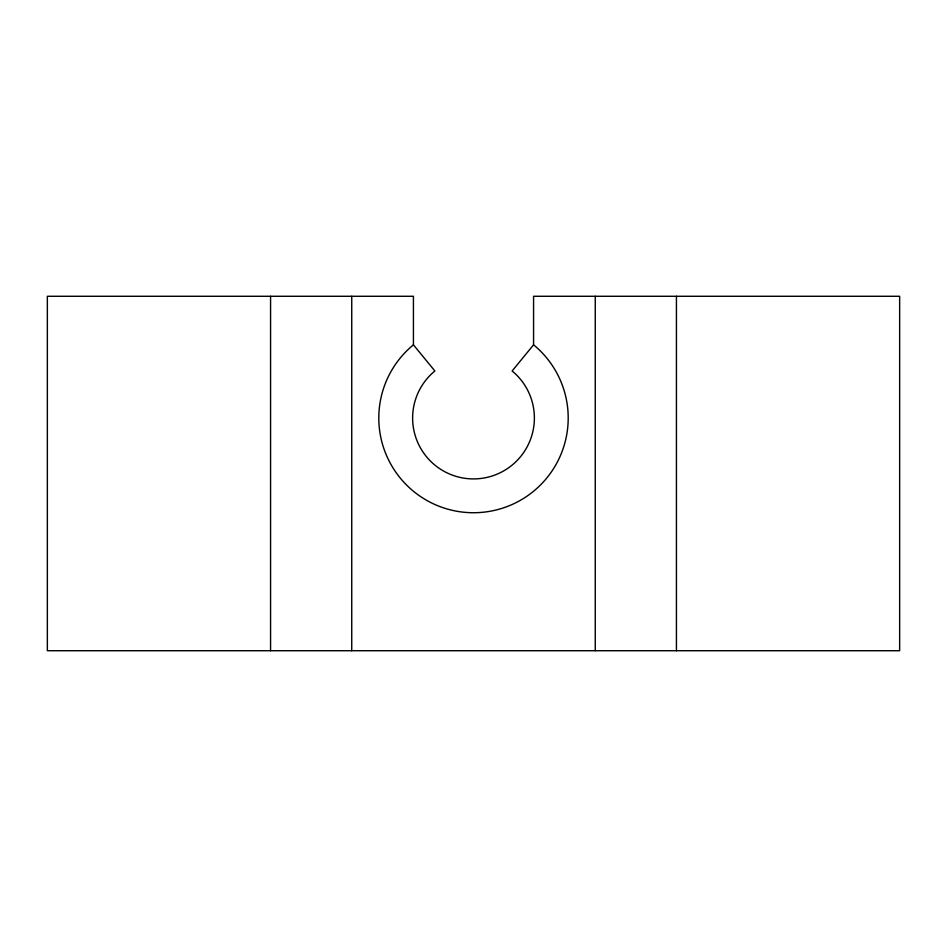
<?xml version="1.0" encoding="UTF-8"?>
<svg xmlns="http://www.w3.org/2000/svg" width="947" height="947" viewBox="0 0 947 947"><rect width="100%" height="100%" fill="white"/><g stroke="black" fill="none" stroke-linecap="round" stroke-linejoin="round"><path stroke-width="1.42" d="M533.575 344.826L512.126 370.975A60.88 60.88 0 0 1 517.938 459.65A60.88 60.88 0 0 1 429.062 459.65A60.88 60.88 0 0 1 434.874 370.975L413.425 344.826L413.425 296.281L47.35 296.281L47.35 650.719L899.65 650.719L899.65 296.281L533.575 296.281L533.575 344.826A94.7 94.7 0 0 1 542.619 482.769A94.7 94.7 0 0 1 404.381 482.769A94.7 94.7 0 0 1 413.425 344.826M676.43 296.281L676.43 650.719M595.261 296.281L595.261 650.719M351.739 296.281L351.739 650.719M270.57 296.281L270.57 650.719"/></g></svg>
